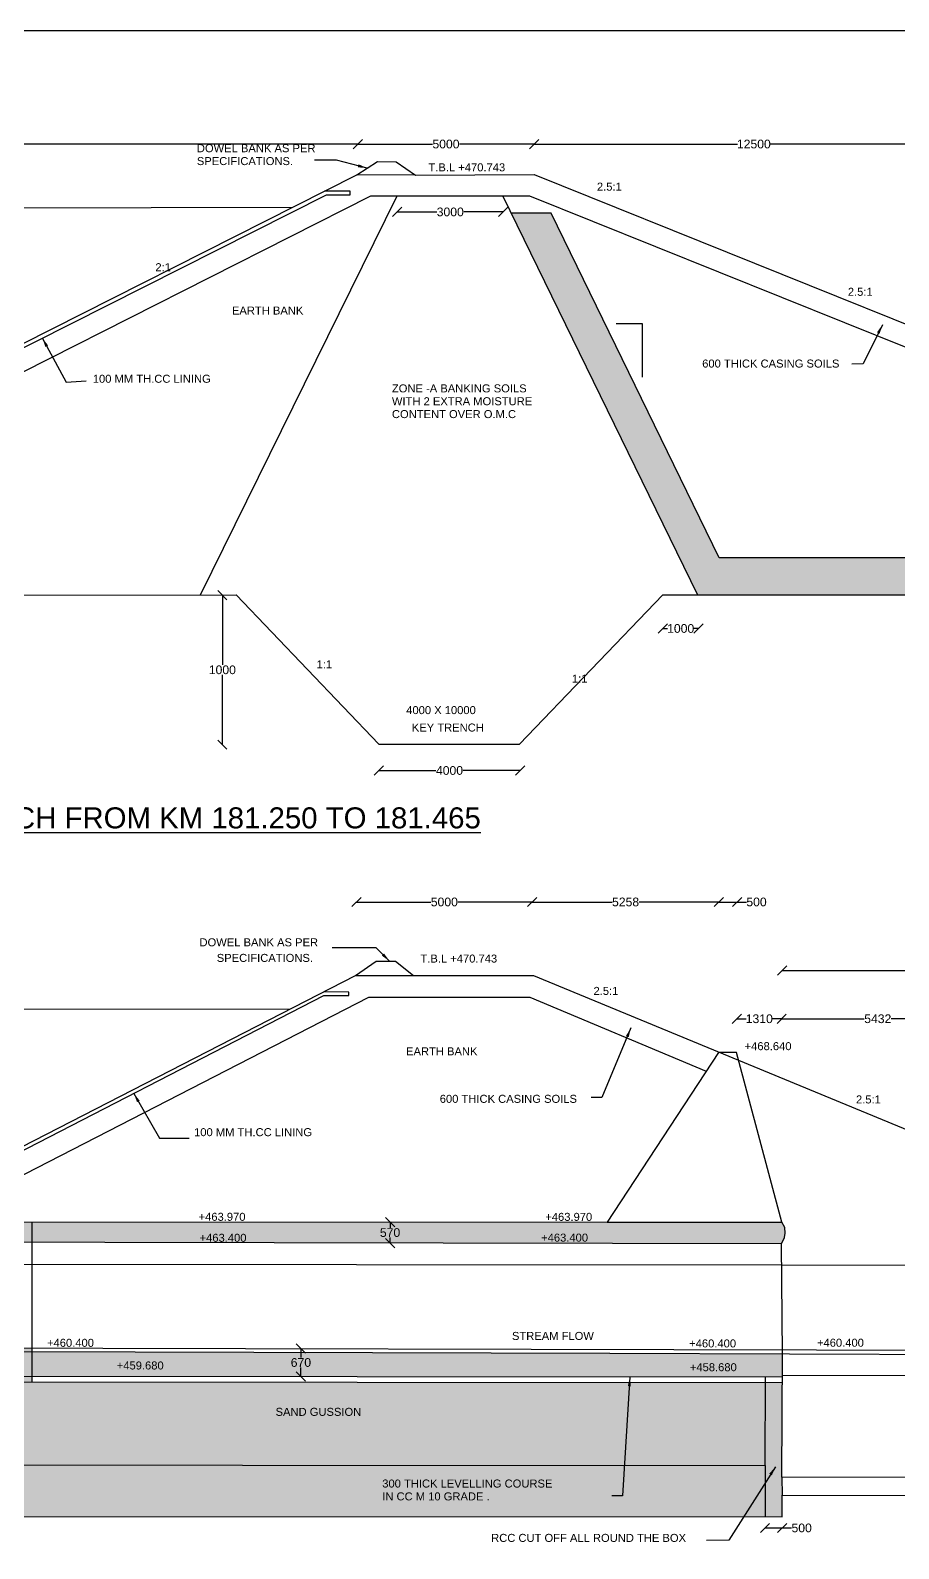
# Model space of a CAD drawing. Header units: metres. Extents: x 19593 to 20495, y 19582 to 20217.
# Drawn here: x 20073.8 to 20223.3, y 19955.8 to 20217 of the extents above; entities that cross this region are included whole.
import ezdxf

# ---------------------------------------------------------------- set-up
doc = ezdxf.new("R2010")
doc.units = ezdxf.units.M
doc.header["$MEASUREMENT"] = 0
doc.layers.add('DRAWING', color=2, linetype='Continuous')
doc.layers.add('TEXT', color=255, linetype='Continuous')
doc.styles.get("Standard").update_dxf_attribs({"font": 'arial.ttf'})
doc.dimstyles.get("Standard").update_dxf_attribs({"dimtxt": 1.5, "dimasz": 1.6, "dimexe": 0.18, "dimexo": 0.0625, "dimgap": 0.09, "dimtad": 0, "dimtih": 1, "dimtoh": 1, "dimdec": 4, "dimzin": 0, "dimdsep": 46, "dimtxsty": 'Standard', "dimblk": 'OBLIQUE', "dimcen": 0.09, "dimse1": 1, "dimse2": 1, "dimadec": 0, "dimazin": 0, "dimtfac": 1, "dimtdec": 4, "dimtofl": 0, "dimtmove": 0, "dimatfit": 3, "dimfxl": 1, "dimtolj": 1, "dimtzin": 0, "dimarcsym": 0})
pattern_1 = [(50, (0, 0), (0.537945137, -0.047064101), [0.05625, -0.61875]), (355, (0, 0), (-0.1040635, 0.5641441), [0.045, -0.495]), (100.4514445, (0.04483, -0.0039), (0.433881635, 0.517079993), [0.047805144, -0.525856584]), (46.1842, (0, 0.15), (0.800430998, -0.12413946), [0.084375, -0.928125]), (96.6356355, (0.0667, 0.13966), (0.70099646, 0.73058895), [0.071707756, -0.78878532]), (351.184164, (0, 0.15), (0.70099646, 0.73058895), [0.0675, -0.7425]), (21, (0.075, 0.1125), (0.447680289, -0.301964168), [0.05625, -0.61875]), (326, (0.075, 0.1125), (0.182486499, 0.543862534), [0.045, -0.495]), (71.4514447, (0.1123, 0.08734), (0.630166783, 0.241898365), [0.047805143, -0.525856584]), (37.5, (0, 0), (0.0091198915, 0.2496703904), [0, -0.489, 0, -0.5025, 0, -0.496875]), (7.5, (0, 0), (0.197302153, 0.295808784), [0, -0.2865, 0, -0.47775, 0, -0.189375]), (327.5, (-0.16725, 0), (0.4003668271, -0.0169161538), [0, -0.1875, 0, -0.585, 0, -0.77625]), (317.5, (-0.24225, 0), (0.437389627, 0.0750787367), [0, -0.24375, 0, -0.3885, 0, -0.55125])]

# ---------------------------------------------------------------- blocks, each defined once
blk = doc.blocks.new('_Oblique')
at = {"color": 0, "linetype": 'ByBlock', "lineweight": -2}
blk.add_line((-0.5, -0.5), (0.5, 0.5), dxfattribs=at)
blk = doc.blocks.new('*D24')
at = {"layer": 'Defpoints', "color": 0, "transparency": 16777216}
for p in [(19937.41, 20197.43), (20130.19, 20197.43), (20130.19, 20197.43)]:
    blk.add_point(p, dxfattribs=at)
at = {"layer": 'DRAWING', "color": 0, "lineweight": -2, "transparency": 16777216}
for p, q in [((19937.41, 20197.43), (20030.89, 20197.43)), ((20130.19, 20197.43), (20036.71, 20197.43))]:
    blk.add_line(p, q, dxfattribs=at)
at = {"layer": 'DRAWING', "color": 0, "lineweight": -2, "transparency": 16777216, "xscale": 1.6, "yscale": 1.6, "zscale": 1.6, "rotation": 180}
blk.add_blockref('_Oblique', (19937.41, 20197.43), dxfattribs=at)
at = {"layer": 'DRAWING', "color": 0, "lineweight": -2, "transparency": 16777216, "xscale": 1.6, "yscale": 1.6, "zscale": 1.6}
blk.add_blockref('_Oblique', (20130.19, 20197.43), dxfattribs=at)
at = {"layer": 'DRAWING', "color": 0, "transparency": 16777216, "insert": (20033.8, 20197.43), "char_height": 1.5, "attachment_point": 5}
blk.add_mtext('\\A1;31800', dxfattribs=at)
blk = doc.blocks.new('*D25')
at = {"layer": 'Defpoints', "color": 0, "transparency": 16777216}
for p in [(20130.19, 20197.43), (20160.52, 20197.43), (20160.52, 20197.43)]:
    blk.add_point(p, dxfattribs=at)
at = {"layer": 'DRAWING', "color": 0, "lineweight": -2, "transparency": 16777216}
for p, q in [((20130.19, 20197.43), (20143.03, 20197.43)), ((20160.52, 20197.43), (20147.68, 20197.43))]:
    blk.add_line(p, q, dxfattribs=at)
at = {"layer": 'DRAWING', "color": 0, "lineweight": -2, "transparency": 16777216, "xscale": 1.6, "yscale": 1.6, "zscale": 1.6, "rotation": 180}
blk.add_blockref('_Oblique', (20130.19, 20197.43), dxfattribs=at)
at = {"layer": 'DRAWING', "color": 0, "lineweight": -2, "transparency": 16777216, "xscale": 1.6, "yscale": 1.6, "zscale": 1.6}
blk.add_blockref('_Oblique', (20160.52, 20197.43), dxfattribs=at)
at = {"layer": 'DRAWING', "color": 0, "transparency": 16777216, "insert": (20145.36, 20197.43), "char_height": 1.5, "attachment_point": 5}
blk.add_mtext('\\A1;5000', dxfattribs=at)
blk = doc.blocks.new('*D26')
at = {"layer": 'Defpoints', "color": 0, "transparency": 16777216}
for p in [(20160.52, 20197.43), (20236.16, 20197.43), (20236.16, 20197.43)]:
    blk.add_point(p, dxfattribs=at)
at = {"layer": 'DRAWING', "color": 0, "lineweight": -2, "transparency": 16777216}
for p, q in [((20160.52, 20197.43), (20195.5, 20197.43)), ((20236.16, 20197.43), (20201.18, 20197.43))]:
    blk.add_line(p, q, dxfattribs=at)
at = {"layer": 'DRAWING', "color": 0, "lineweight": -2, "transparency": 16777216, "xscale": 1.6, "yscale": 1.6, "zscale": 1.6, "rotation": 180}
blk.add_blockref('_Oblique', (20160.52, 20197.43), dxfattribs=at)
at = {"layer": 'DRAWING', "color": 0, "lineweight": -2, "transparency": 16777216, "xscale": 1.6, "yscale": 1.6, "zscale": 1.6}
blk.add_blockref('_Oblique', (20236.16, 20197.43), dxfattribs=at)
at = {"layer": 'DRAWING', "color": 0, "transparency": 16777216, "insert": (20198.34, 20197.43), "char_height": 1.5, "attachment_point": 5}
blk.add_mtext('\\A1;12500', dxfattribs=at)
blk = doc.blocks.new('*D34')
at = {"layer": 'Defpoints', "color": 0, "transparency": 16777216}
for p in [(20136.97, 20185.7), (20155.22, 20185.75), (20155.22, 20185.7)]:
    blk.add_point(p, dxfattribs=at)
at = {"layer": 'DRAWING', "color": 0, "lineweight": -2, "transparency": 16777216}
for p, q in [((20136.97, 20185.75), (20143.77, 20185.75)), ((20155.22, 20185.75), (20148.42, 20185.75))]:
    blk.add_line(p, q, dxfattribs=at)
at = {"layer": 'DRAWING', "color": 0, "lineweight": -2, "transparency": 16777216, "xscale": 1.6, "yscale": 1.6, "zscale": 1.6, "rotation": 180}
blk.add_blockref('_Oblique', (20136.97, 20185.75), dxfattribs=at)
at = {"layer": 'DRAWING', "color": 0, "lineweight": -2, "transparency": 16777216, "xscale": 1.6, "yscale": 1.6, "zscale": 1.6}
blk.add_blockref('_Oblique', (20155.22, 20185.75), dxfattribs=at)
at = {"layer": 'DRAWING', "color": 0, "transparency": 16777216, "insert": (20146.1, 20185.75), "char_height": 1.5, "attachment_point": 5}
blk.add_mtext('\\A1;3000', dxfattribs=at)
blk = doc.blocks.new('*D42')
at = {"layer": 'Defpoints', "color": 0, "transparency": 16777216}
for p in [(20106.75, 20119.85), (20106.88, 20119.85), (20106.78, 20094.11)]:
    blk.add_point(p, dxfattribs=at)
at = {"layer": 'DRAWING', "color": 0, "lineweight": -2, "transparency": 16777216}
for p, q in [((20106.88, 20119.85), (20106.88, 20107.84)), ((20106.88, 20094.11), (20106.88, 20106.12))]:
    blk.add_line(p, q, dxfattribs=at)
at = {"layer": 'DRAWING', "color": 0, "lineweight": -2, "transparency": 16777216, "xscale": 1.6, "yscale": 1.6, "zscale": 1.6}
for p, rotation in [((20106.88, 20119.85), 90), ((20106.88, 20094.11), 270)]:
    blk.add_blockref('_Oblique', p, dxfattribs=dict(at, rotation=rotation))
at = {"layer": 'DRAWING', "color": 0, "transparency": 16777216, "insert": (20106.88, 20106.98), "char_height": 1.5, "attachment_point": 5}
blk.add_mtext('\\A1;1000', dxfattribs=at)
blk = doc.blocks.new('*D43')
at = {"layer": 'Defpoints', "color": 0, "transparency": 16777216}
for p in [(20133.82, 20089.7), (20158.12, 20089.7), (20158.12, 20089.66)]:
    blk.add_point(p, dxfattribs=at)
at = {"layer": 'DRAWING', "color": 0, "lineweight": -2, "transparency": 16777216}
for p, q in [((20133.82, 20089.66), (20143.61, 20089.66)), ((20158.12, 20089.66), (20148.33, 20089.66))]:
    blk.add_line(p, q, dxfattribs=at)
at = {"layer": 'DRAWING', "color": 0, "lineweight": -2, "transparency": 16777216, "xscale": 1.6, "yscale": 1.6, "zscale": 1.6, "rotation": 180}
blk.add_blockref('_Oblique', (20133.82, 20089.66), dxfattribs=at)
at = {"layer": 'DRAWING', "color": 0, "lineweight": -2, "transparency": 16777216, "xscale": 1.6, "yscale": 1.6, "zscale": 1.6}
blk.add_blockref('_Oblique', (20158.12, 20089.66), dxfattribs=at)
at = {"layer": 'DRAWING', "color": 0, "transparency": 16777216, "insert": (20145.97, 20089.66), "char_height": 1.5, "attachment_point": 5}
blk.add_mtext('\\A1;4000', dxfattribs=at)
blk = doc.blocks.new('*D44')
at = {"layer": 'Defpoints', "color": 0, "transparency": 16777216}
for p in [(20182.69, 20114.03), (20188.82, 20114.09), (20188.82, 20114.03)]:
    blk.add_point(p, dxfattribs=at)
at = {"layer": 'DRAWING', "color": 0, "lineweight": -2, "transparency": 16777216}
for p, q in [((20182.69, 20114.09), (20183.5, 20114.09)), ((20188.82, 20114.09), (20188.01, 20114.09))]:
    blk.add_line(p, q, dxfattribs=at)
at = {"layer": 'DRAWING', "color": 0, "lineweight": -2, "transparency": 16777216, "xscale": 1.6, "yscale": 1.6, "zscale": 1.6, "rotation": 180}
blk.add_blockref('_Oblique', (20182.69, 20114.09), dxfattribs=at)
at = {"layer": 'DRAWING', "color": 0, "lineweight": -2, "transparency": 16777216, "xscale": 1.6, "yscale": 1.6, "zscale": 1.6}
blk.add_blockref('_Oblique', (20188.82, 20114.09), dxfattribs=at)
at = {"layer": 'DRAWING', "color": 0, "transparency": 16777216, "insert": (20185.75, 20114.09), "char_height": 1.5, "attachment_point": 5}
blk.add_mtext('\\A1;1000', dxfattribs=at)
blk = doc.blocks.new('*D68')
at = {"layer": 'Defpoints', "color": 0, "transparency": 16777216}
for p in [(20120.4, 19990.22), (20120.4, 19990.22), (20120.38, 19985.4)]:
    blk.add_point(p, dxfattribs=at)
at = {"layer": 'DRAWING', "color": 0, "lineweight": -2, "transparency": 16777216}
for p, q in [((20120.4, 19990.22), (20120.4, 19988.67)), ((20120.4, 19985.4), (20120.4, 19986.95))]:
    blk.add_line(p, q, dxfattribs=at)
at = {"layer": 'DRAWING', "color": 0, "lineweight": -2, "transparency": 16777216, "xscale": 1.6, "yscale": 1.6, "zscale": 1.6}
for p, rotation in [((20120.4, 19990.22), 90), ((20120.4, 19985.4), 270)]:
    blk.add_blockref('_Oblique', p, dxfattribs=dict(at, rotation=rotation))
at = {"layer": 'DRAWING', "color": 0, "transparency": 16777216, "insert": (20120.4, 19987.81), "char_height": 1.5, "attachment_point": 5}
blk.add_mtext('\\A1;670', dxfattribs=at)
blk = doc.blocks.new('*D69')
at = {"layer": 'Defpoints', "color": 0, "transparency": 16777216}
for p in [(20135.74, 20011.96), (20135.74, 20011.96), (20135.74, 20008.36)]:
    blk.add_point(p, dxfattribs=at)
at = {"layer": 'DRAWING', "color": 0, "lineweight": -2, "transparency": 16777216}
for p, q in [((20135.74, 20011.96), (20135.74, 20011.01)), ((20135.74, 20008.36), (20135.74, 20009.3))]:
    blk.add_line(p, q, dxfattribs=at)
at = {"layer": 'DRAWING', "color": 0, "lineweight": -2, "transparency": 16777216, "xscale": 1.6, "yscale": 1.6, "zscale": 1.6}
for p, rotation in [((20135.74, 20011.96), 90), ((20135.74, 20008.36), 270)]:
    blk.add_blockref('_Oblique', p, dxfattribs=dict(at, rotation=rotation))
at = {"layer": 'DRAWING', "color": 0, "transparency": 16777216, "insert": (20135.74, 20010.16), "char_height": 1.5, "attachment_point": 5}
blk.add_mtext('\\A1;570', dxfattribs=at)
blk = doc.blocks.new('*D73')
at = {"layer": 'Defpoints', "color": 0, "transparency": 16777216}
for p in [(20200.26, 19959.35), (20203.22, 19959.35), (20203.22, 19959.35)]:
    blk.add_point(p, dxfattribs=at)
at = {"layer": 'DRAWING', "color": 0, "lineweight": -2, "transparency": 16777216}
for p, q in [((20200.26, 19959.35), (20203.22, 19959.35)), ((20203.22, 19959.35), (20204.82, 19959.35))]:
    blk.add_line(p, q, dxfattribs=at)
at = {"layer": 'DRAWING', "color": 0, "lineweight": -2, "transparency": 16777216, "xscale": 1.6, "yscale": 1.6, "zscale": 1.6, "rotation": 180}
blk.add_blockref('_Oblique', (20200.26, 19959.35), dxfattribs=at)
at = {"layer": 'DRAWING', "color": 0, "lineweight": -2, "transparency": 16777216, "xscale": 1.6, "yscale": 1.6, "zscale": 1.6}
blk.add_blockref('_Oblique', (20203.22, 19959.35), dxfattribs=at)
at = {"layer": 'DRAWING', "color": 0, "transparency": 16777216, "insert": (20206.57, 19959.35), "char_height": 1.5, "attachment_point": 5}
blk.add_mtext('\\A1;500', dxfattribs=at)
blk = doc.blocks.new('*D78')
at = {"layer": 'Defpoints', "color": 0, "transparency": 16777216}
for p in [(20129.97, 20067.12), (20160.2, 20067.12), (20160.2, 20067.04)]:
    blk.add_point(p, dxfattribs=at)
at = {"layer": 'DRAWING', "color": 0, "lineweight": -2, "transparency": 16777216}
for p, q in [((20129.97, 20067.04), (20142.76, 20067.04)), ((20160.2, 20067.04), (20147.41, 20067.04))]:
    blk.add_line(p, q, dxfattribs=at)
at = {"layer": 'DRAWING', "color": 0, "lineweight": -2, "transparency": 16777216, "xscale": 1.6, "yscale": 1.6, "zscale": 1.6, "rotation": 180}
blk.add_blockref('_Oblique', (20129.97, 20067.04), dxfattribs=at)
at = {"layer": 'DRAWING', "color": 0, "lineweight": -2, "transparency": 16777216, "xscale": 1.6, "yscale": 1.6, "zscale": 1.6}
blk.add_blockref('_Oblique', (20160.2, 20067.04), dxfattribs=at)
at = {"layer": 'DRAWING', "color": 0, "transparency": 16777216, "insert": (20145.08, 20067.04), "char_height": 1.5, "attachment_point": 5}
blk.add_mtext('\\A1;5000', dxfattribs=at)
blk = doc.blocks.new('*D79')
at = {"layer": 'Defpoints', "color": 0, "transparency": 16777216}
for p in [(20160.2, 20067.04), (20192.34, 20067.04), (20192.34, 20067.04)]:
    blk.add_point(p, dxfattribs=at)
at = {"layer": 'DRAWING', "color": 0, "lineweight": -2, "transparency": 16777216}
for p, q in [((20160.2, 20067.04), (20173.94, 20067.04)), ((20192.34, 20067.04), (20178.6, 20067.04))]:
    blk.add_line(p, q, dxfattribs=at)
at = {"layer": 'DRAWING', "color": 0, "lineweight": -2, "transparency": 16777216, "xscale": 1.6, "yscale": 1.6, "zscale": 1.6, "rotation": 180}
blk.add_blockref('_Oblique', (20160.2, 20067.04), dxfattribs=at)
at = {"layer": 'DRAWING', "color": 0, "lineweight": -2, "transparency": 16777216, "xscale": 1.6, "yscale": 1.6, "zscale": 1.6}
blk.add_blockref('_Oblique', (20192.34, 20067.04), dxfattribs=at)
at = {"layer": 'DRAWING', "color": 0, "transparency": 16777216, "insert": (20176.27, 20067.04), "char_height": 1.5, "attachment_point": 5}
blk.add_mtext('\\A1;5258', dxfattribs=at)
blk = doc.blocks.new('*D80')
at = {"layer": 'Defpoints', "color": 0, "transparency": 16777216}
for p in [(20192.34, 20067.04), (20195.45, 20067.04), (20195.45, 20067.04)]:
    blk.add_point(p, dxfattribs=at)
at = {"layer": 'DRAWING', "color": 0, "lineweight": -2, "transparency": 16777216}
for p, q in [((20192.34, 20067.04), (20195.45, 20067.04)), ((20195.45, 20067.04), (20197.05, 20067.04))]:
    blk.add_line(p, q, dxfattribs=at)
at = {"layer": 'DRAWING', "color": 0, "lineweight": -2, "transparency": 16777216, "xscale": 1.6, "yscale": 1.6, "zscale": 1.6, "rotation": 180}
blk.add_blockref('_Oblique', (20192.34, 20067.04), dxfattribs=at)
at = {"layer": 'DRAWING', "color": 0, "lineweight": -2, "transparency": 16777216, "xscale": 1.6, "yscale": 1.6, "zscale": 1.6}
blk.add_blockref('_Oblique', (20195.45, 20067.04), dxfattribs=at)
at = {"layer": 'DRAWING', "color": 0, "transparency": 16777216, "insert": (20198.8, 20067.04), "char_height": 1.5, "attachment_point": 5}
blk.add_mtext('\\A1;500', dxfattribs=at)
blk = doc.blocks.new('*D81')
at = {"layer": 'Defpoints', "color": 0, "transparency": 16777216}
for p in [(20203.24, 20055.46), (20297.01, 20055.46), (20297.01, 20055.27)]:
    blk.add_point(p, dxfattribs=at)
at = {"layer": 'DRAWING', "color": 0, "lineweight": -2, "transparency": 16777216}
for p, q in [((20203.24, 20055.27), (20247.29, 20055.27)), ((20297.01, 20055.27), (20252.96, 20055.27))]:
    blk.add_line(p, q, dxfattribs=at)
at = {"layer": 'DRAWING', "color": 0, "lineweight": -2, "transparency": 16777216, "xscale": 1.6, "yscale": 1.6, "zscale": 1.6, "rotation": 180}
blk.add_blockref('_Oblique', (20203.24, 20055.27), dxfattribs=at)
at = {"layer": 'DRAWING', "color": 0, "lineweight": -2, "transparency": 16777216, "xscale": 1.6, "yscale": 1.6, "zscale": 1.6}
blk.add_blockref('_Oblique', (20297.01, 20055.27), dxfattribs=at)
at = {"layer": 'DRAWING', "color": 0, "transparency": 16777216, "insert": (20250.12, 20055.27), "char_height": 1.5, "attachment_point": 5}
blk.add_mtext('\\A1;15430', dxfattribs=at)
blk = doc.blocks.new('*D83')
at = {"layer": 'Defpoints', "color": 0, "transparency": 16777216}
for p in [(20195.43, 20046.9), (20203.13, 20046.95), (20203.13, 20046.9)]:
    blk.add_point(p, dxfattribs=at)
at = {"layer": 'DRAWING', "color": 0, "lineweight": -2, "transparency": 16777216}
for p, q in [((20195.43, 20046.95), (20197.03, 20046.95)), ((20203.13, 20046.95), (20201.54, 20046.95))]:
    blk.add_line(p, q, dxfattribs=at)
at = {"layer": 'DRAWING', "color": 0, "lineweight": -2, "transparency": 16777216, "xscale": 1.6, "yscale": 1.6, "zscale": 1.6, "rotation": 180}
blk.add_blockref('_Oblique', (20195.43, 20046.95), dxfattribs=at)
at = {"layer": 'DRAWING', "color": 0, "lineweight": -2, "transparency": 16777216, "xscale": 1.6, "yscale": 1.6, "zscale": 1.6}
blk.add_blockref('_Oblique', (20203.13, 20046.95), dxfattribs=at)
at = {"layer": 'DRAWING', "color": 0, "transparency": 16777216, "insert": (20199.28, 20046.95), "char_height": 1.5, "attachment_point": 5}
blk.add_mtext('\\A1;1310', dxfattribs=at)
blk = doc.blocks.new('*D84')
at = {"layer": 'Defpoints', "color": 0, "transparency": 16777216}
for p in [(20203.13, 20046.95), (20236.22, 20046.95), (20236.22, 20046.95)]:
    blk.add_point(p, dxfattribs=at)
at = {"layer": 'DRAWING', "color": 0, "lineweight": -2, "transparency": 16777216}
for p, q in [((20203.13, 20046.95), (20217.35, 20046.95)), ((20236.22, 20046.95), (20222, 20046.95))]:
    blk.add_line(p, q, dxfattribs=at)
at = {"layer": 'DRAWING', "color": 0, "lineweight": -2, "transparency": 16777216, "xscale": 1.6, "yscale": 1.6, "zscale": 1.6, "rotation": 180}
blk.add_blockref('_Oblique', (20203.13, 20046.95), dxfattribs=at)
at = {"layer": 'DRAWING', "color": 0, "lineweight": -2, "transparency": 16777216, "xscale": 1.6, "yscale": 1.6, "zscale": 1.6}
blk.add_blockref('_Oblique', (20236.22, 20046.95), dxfattribs=at)
at = {"layer": 'DRAWING', "color": 0, "transparency": 16777216, "insert": (20219.67, 20046.95), "char_height": 1.5, "attachment_point": 5}
blk.add_mtext('\\A1;5432', dxfattribs=at)

msp = doc.modelspace()

# ---------------------------------------------------------------- hatches: boundary and pattern name
at = {"layer": 'DRAWING'}
h = msp.add_hatch(dxfattribs=at)
h.set_pattern_fill('AR-CONC', color=0, scale=0.5, style=0)
h.set_pattern_definition([(50, (0, 0), (3.5863009, -0.31376067), [0.375, -4.125]), (355, (0, 0), (-0.69375667, 3.76096067), [0.3, -3.3]), (100.4514, (0.299, -0.026), (2.8925469, 3.4471977), [0.31870095, -3.50571056]), (46.1842, (0, 1), (5.33620524, -0.8275951), [0.5625, -6.1875]), (96.6356, (0.4447, 0.931), (4.6733135, 4.8705894), [0.4780514, -5.258565]), (351.1842, (0, 1), (4.6733097, 4.870593), [0.45, -4.95]), (21, (0.5, 0.75), (2.98453526, -2.01309445), [0.375, -4.125]), (326, (0.5, 0.75), (1.21657666, 3.62575023), [0.3, -3.3]), (71.4514, (0.7487, 0.5822), (4.20111314, 1.6126525), [0.31870095, -3.50571056]), (37.5, (0, 0), (0.060799277, 1.66446927), [0, -3.26, 0, -3.35, 0, -3.3125]), (7.5, (0, 0), (1.31534769, 1.97205856), [0, -1.91, 0, -3.185, 0, -1.2625]), (327.5, (-1.115, 0), (2.66911218, -0.11277436), [0, -1.25, 0, -3.9, 0, -5.175]), (317.5, (-1.615, 0), (2.91593085, 0.50052491), [0, -1.625, 0, -2.59, 0, -3.675])])
h.paths.add_polyline_path([(20163.48472, 20185.53408), (20156.59182, 20185.53408), (20188.66054, 20119.9062), (20280.38473, 20119.9062), (20283.74982, 20126.24857), (20192.36823, 20126.24857)])
h = msp.add_hatch(dxfattribs=at)
h.set_pattern_fill('AR-CONC', scale=0.075)
h.set_pattern_definition(pattern_1)
h.paths.add_polyline_path([(20074.12389, 20011.97103), (19992.50255, 20011.98716), (19992.50021, 20008.64908), (19999.3093, 20008.66342), (20074.12146, 20008.49657)])
h.paths.add_polyline_path([(20054.26288, 20008.69906), (20058.50913, 20008.69906), (20058.50913, 20011.79013), (20054.26288, 20011.79013)], flags=24)
h.paths.add_polyline_path([(20018.65399, 20008.74022), (20027.43078, 20008.74022), (20027.43078, 20010.84992), (20018.65399, 20010.84992)], flags=24)
h = msp.add_hatch(dxfattribs=at)
h.set_pattern_fill('AR-CONC', scale=0.075)
h.set_pattern_definition(pattern_1)
h.paths.add_polyline_path([(20203.64578, 20011.02522), (20203.18573, 20011.98122), (20173.10207, 20011.95148), (20074.12389, 20011.97103), (20074.12146, 20008.49657), (20203.07571, 20008.20896), (20203.59058, 20009.31547), (20203.73779, 20010.08762)])
h.paths.add_polyline_path([(20133.62157, 20008.60273), (20137.86782, 20008.60273), (20137.86782, 20011.69379), (20133.62157, 20011.69379)], flags=24)
h.paths.add_polyline_path([(20161.38444, 20008.23784), (20170.16123, 20008.23784), (20170.16123, 20010.34753), (20161.38444, 20010.34753)], flags=25)
h.paths.add_polyline_path([(20102.61068, 20008.2104), (20111.38747, 20008.2104), (20111.38747, 20010.32009), (20102.61068, 20010.32009)], flags=25)
h = msp.add_hatch(dxfattribs=at)
h.set_pattern_fill('AR-CONC', scale=0.075)
h.set_pattern_definition(pattern_1)
h.paths.add_polyline_path([(20203.23799, 19984.34599), (20074.10461, 19984.43641), (20074.10874, 19990.32842), (20037.15388, 19990.41716), (19806.81343, 19990.20306), (19795.27846, 19978.17033), (19692.4285, 19978.09279), (19688.82105, 19981.77185), (19685.83038, 19981.77185), (19680.30204, 19968.09474), (19677.88204, 19968.09474), (19677.88204, 19964.91567), (19837.45205, 19965.10288), (19837.45205, 19961.37031), (20203.20002, 19961.29076), (20203.20002, 19964.98337), (20203.17903, 19968.09988)])
h.paths.add_polyline_path([(19932.7818, 19986.38787), (19937.02805, 19986.38787), (19937.02805, 19989.47894), (19932.7818, 19989.47894)], flags=24)
h.paths.add_polyline_path([(19975.15223, 19981.34611), (19979.39848, 19981.34611), (19979.39848, 19984.43717), (19975.15223, 19984.43717)], flags=24)
h.paths.add_polyline_path([(20056.73344, 19986.35452), (20060.97969, 19986.35452), (20060.97969, 19989.44558), (20056.73344, 19989.44558)], flags=24)
h.paths.add_polyline_path([(19964.955, 19985.73299), (19973.73132, 19985.73299), (19973.73132, 19987.84128), (19964.955, 19987.84128)], flags=24)
h.paths.add_polyline_path([(20013.07255, 19986.15096), (20021.84887, 19986.15096), (20021.84887, 19988.25924), (20013.07255, 19988.25924)], flags=24)
h.paths.add_polyline_path([(20115.68527, 19978.26286), (20131.67606, 19978.26286), (20131.67606, 19980.39931), (20115.68527, 19980.39931)], flags=24)
h.paths.add_polyline_path([(19883.0624, 19961.26042), (19891.83872, 19961.26042), (19891.83872, 19963.36871), (19883.0624, 19963.36871)], flags=9)
h.paths.add_polyline_path([(19740.91209, 19974.24561), (19749.68842, 19974.24561), (19749.68842, 19976.3539), (19740.91209, 19976.3539)], flags=24)
h.paths.add_polyline_path([(19754.36246, 19965.34169), (19763.13878, 19965.34169), (19763.13878, 19967.44998), (19754.36246, 19967.44998)], flags=24)
h.paths.add_polyline_path([(19753.95364, 19968.40497), (19762.72996, 19968.40497), (19762.72996, 19970.51325), (19753.95364, 19970.51325)], flags=24)
h.paths.add_polyline_path([(19825.93766, 19965.29285), (19834.71399, 19965.29285), (19834.71399, 19967.40113), (19825.93766, 19967.40113)], flags=24)
h.paths.add_polyline_path([(19826.04984, 19968.35601), (19834.82616, 19968.35601), (19834.82616, 19970.4643), (19826.04984, 19970.4643)], flags=24)
h.paths.add_polyline_path([(19912.61737, 19981.40223), (19926.68437, 19981.40223), (19926.68437, 19983.53868), (19912.61737, 19983.53868)], flags=24)
h.paths.add_polyline_path([(19925.11079, 19971.06029), (19933.88711, 19971.06029), (19933.88711, 19973.16858), (19925.11079, 19973.16858)], flags=24)
h.paths.add_polyline_path([(19940.54315, 19963.87243), (19967.85607, 19963.87243), (19967.85607, 19966.00888), (19940.54315, 19966.00888)], flags=24)
h.paths.add_polyline_path([(19940.54315, 19966.08352), (19969.35455, 19966.08352), (19969.35455, 19968.21998), (19940.54315, 19968.21998)], flags=24)
h.paths.add_polyline_path([(20061.63443, 19961.22166), (20070.41076, 19961.22166), (20070.41076, 19963.32995), (20061.63443, 19963.32995)], flags=9)
h.paths.add_polyline_path([(20134.04107, 19963.71692), (20153.23677, 19963.71692), (20153.23677, 19965.85197), (20134.04107, 19965.85197)], flags=24)
h.paths.add_polyline_path([(20134.0406, 19965.92661), (20164.56783, 19965.92661), (20164.56783, 19968.06447), (20134.0406, 19968.06447)], flags=24)
h.paths.add_polyline_path([(19847.93564, 19986.25882), (19856.71196, 19986.25882), (19856.71196, 19988.36711), (19847.93564, 19988.36711)], flags=24)
h.paths.add_polyline_path([(19802.71081, 19979.71672), (19808.97841, 19979.71672), (19808.97841, 19981.85318), (19802.71081, 19981.85318)], flags=24)
h.paths.add_polyline_path([(19797.27685, 19981.02043), (19800.64091, 19981.02043), (19800.64091, 19983.09351), (19797.27685, 19983.09351)], flags=25)
h = msp.add_hatch(dxfattribs=at)
h.set_pattern_fill('AR-CONC', scale=0.075)
h.set_pattern_definition(pattern_1)
h.paths.add_polyline_path([(20203.25578, 19989.24828), (20173.58369, 19989.35596), (20074.10828, 19989.67371), (20074.10532, 19985.443), (20203.24155, 19985.32874)])
h.paths.add_polyline_path([(20118.28358, 19986.25338), (20122.52983, 19986.25338), (20122.52983, 19989.34444), (20118.28358, 19989.34444)], flags=24)
h.paths.add_polyline_path([(20186.97935, 19985.94461), (20195.75568, 19985.94461), (20195.75568, 19988.0529), (20186.97935, 19988.0529)], flags=24)
h.paths.add_polyline_path([(20088.36012, 19986.24524), (20097.13644, 19986.24524), (20097.13644, 19988.35353), (20088.36012, 19988.35353)], flags=24)

# ---------------------------------------------------------------- linework, layer by layer
msp.add_lwpolyline([(19593.16253, 20216.99396), (20495.05055, 20216.99396), (20495.05055, 19581.83765), (19593.16253, 19581.83765)], close=True, dxfattribs=at)
at = {"layer": 'DRAWING', "color": 0}
for points in [[(19685.5977, 20120.11785), (19747.32478, 20145.36176), (19786.91032, 20161.27008), (19805.00508, 20161.27008), (19881.31085, 20191.64494), (19937.45718, 20191.75615), (20005.09657, 20157.58848), (20061.87858, 20157.75198), (20130.02412, 20192.14028), (20133.60306, 20194.45815), (20136.79254, 20194.39391), (20140.13634, 20192.10687), (20130.02412, 20192.14028)], [(20140.13634, 20192.10687), (20160.51546, 20192.19814), (20236.35902, 20161.68269), (20254.43904, 20161.7427), (20294.04532, 20145.65306), (20297.03257, 20145.65306), (20308.18615, 20106.69993), (20310.62017, 20106.69993), (20310.62017, 20102.85188), (20270.82216, 20102.85188), (20270.82216, 20106.7037), (20273.37983, 20106.7037), (20294.04532, 20145.65306)], [(20292.24377, 20142.25758), (20253.79091, 20157.96609), (20235.65605, 20157.96609), (20159.81078, 20188.48385), (20132.39072, 20188.48385), (20063.1843, 20153.51133), (20003.98306, 20153.22826), (19935.09626, 20188.09286), (19882.09281, 20187.96837), (19805.70663, 20157.52307), (19787.74171, 20157.52307), (19749.04875, 20142.11896)], [(19942.87774, 20189.01799), (19938.56947, 20189.01799), (19938.56947, 20188.3136), (19942.73467, 20188.3136), (20004.93563, 20156.90116), (20062.11327, 20157.11731), (20124.78824, 20188.72708), (20128.89099, 20188.72708), (20128.89099, 20189.33102), (20124.43669, 20189.32069)], [(20136.87953, 20188.48385), (20103.08688, 20119.84985)], [(20155.15043, 20188.48385), (20188.66054, 20119.9062)], [(19948.53781, 20186.15884), (20118.97811, 20186.56613)], [(20283.74982, 20126.24857), (20192.36823, 20126.24857), (20163.48472, 20185.53408), (20156.64123, 20185.53408)], [(20174.66636, 20166.55378), (20179.14747, 20166.55378), (20179.14747, 20157.31655)], [(19865.20952, 20119.61812), (19871.33103, 20119.61812), (19895.79214, 20093.83945), (19920.29546, 20093.83945), (19944.94526, 20119.6372), (20109.25438, 20119.85814), (20133.79346, 20094.21439), (20158.03793, 20094.21439), (20182.67916, 20119.9062), (20280.26123, 20119.9062)], [(20129.78498, 20054.42219), (20133.33978, 20056.85432), (20136.67997, 20056.85432)], [(20136.67997, 20056.85432), (20139.80036, 20054.42219)], [(19605.23402, 20001.62876), (19734.56368, 20001.62876), (19786.56138, 20023.01387), (19804.37602, 20023.01387), (19880.64538, 20054.02325), (19936.94079, 20054.17223), (20004.75537, 20019.5028), (20061.73048, 20019.5028), (20129.78498, 20054.42219), (20160.43122, 20054.42219), (20236.22699, 20023.09091), (20254.56919, 20023.09091), (20283.92641, 20010.82116), (20366.21324, 20010.6219)], [(19850.68182, 20037.88603), (19881.43485, 20050.35585), (19934.65574, 20050.35585), (20003.85451, 20015.08363), (20062.73725, 20015.08363), (20132.06325, 20050.68726), (20159.76432, 20050.68726), (20190.12147, 20037.94799)], [(19942.29359, 20051.43567), (19938.01736, 20051.43567), (19938.01736, 20050.69088), (19942.24243, 20050.69088), (20004.59946, 20018.81825), (20061.94329, 20018.81825), (20124.33837, 20050.98116), (20128.63254, 20050.98116), (20128.63254, 20051.54133), (20124.26007, 20051.58731)], [(19947.87835, 20048.58053), (20118.60023, 20048.68319)], [(19814.86367, 19985.82887), (19837.36767, 19985.82887), (19837.36767, 20008.61712), (19836.90917, 20009.44871), (19836.74044, 20010.17917), (19836.79668, 20010.94333), (19836.96541, 20011.51646), (19837.28037, 20011.96597), (19837.55033, 20012.26939), (19845.50826, 20041.21818), (19848.5029, 20041.20804), (19867.65278, 20012.01184), (20173.10207, 20011.95148)], [(20203.17903, 19968.09988), (20203.25578, 19989.24828), (20203.07571, 20008.20896), (20203.59058, 20009.31547), (20203.73779, 20010.08762), (20203.64578, 20011.02522), (20203.18573, 20011.98122), (20195.37641, 20041.17439), (20192.23373, 20041.17439), (20173.10207, 20011.95148), (20203.18573, 20011.98122)], [(19605.12892, 19981.77185), (19623.31566, 19981.77185), (19688.82105, 19981.77185), (19692.4285, 19978.09279), (19795.27846, 19978.17033), (19806.81343, 19990.20306), (20037.15388, 19990.41716), (20233.70169, 19989.94516), (20296.81097, 19989.85749), (20296.86166, 20010.78984), (20297.33409, 20010.78869)], [(20297.2425, 20010.78892), (20297.2425, 19988.9072), (20173.58369, 19989.35596), (20071.47534, 19989.68212), (19883.85457, 19989.36119), (19807.18565, 19989.38079), (19795.70757, 19977.4695), (19692.02754, 19977.38598), (19688.42316, 19980.9683), (19685.83038, 19980.9683), (19685.83038, 19981.77185)], [(20074.12389, 20011.97103), (20074.10461, 19984.43641)], [(20203.07571, 20008.20896), (19999.3093, 20008.66342), (19890.52215, 20008.43424), (19837.36767, 20008.61712)], [(19792.09527, 19996.14517), (19793.27317, 19997.50201), (19793.76734, 19997.98236), (19794.00774, 19998.6095), (19794.52862, 19998.71624), (19795.54368, 19998.67621), (19796.09477, 19999.64019), (19797.1766, 19999.9204), (19797.71084, 20000.73434), (19798.84609, 20001.05458), (19799.60738, 20002.14872), (19800.756, 20002.09535), (19801.27298, 20003.15393), (19802.21325, 20003.34607), (19802.96118, 20004.34948), (19804.17924, 20004.77646), (19837.36767, 20004.8872), (20203.10959, 20004.6409), (20366.27355, 20004.37679)], [(19837.36839, 19985.65248), (20203.24155, 19985.32874)], [(20203.23799, 19984.34599), (19837.37266, 19984.60217)], [(20200.31787, 19970.0931), (20200.33135, 19985.33131)], [(20203.24279, 19985.66835), (20297.23525, 19985.46991)], [(19685.83038, 19981.77185), (19680.30204, 19968.09474), (19677.88204, 19968.09474), (19677.88204, 19964.91567), (19837.45205, 19965.10288), (19837.45205, 19961.37031), (20203.20002, 19961.29076), (20203.20002, 19964.98337), (20305.34042, 19964.79826), (20305.34042, 19967.88419), (20203.17903, 19968.09988), (20203.20002, 19964.98337)], [(19840.43321, 19970.35569), (20200.31787, 19970.0931), (20200.31596, 19961.29138)]]:
    msp.add_lwpolyline(points, dxfattribs=at)

# ---------------------------------------------------------------- texts
at = {"layer": 'TEXT'}
for s, height, p in [('DOWEL BANK AS PER ', 1.3764201, (20102.49626, 20196.02963)), ('SPECIFICATIONS.', 1.3764201, (20102.49626, 20193.81853)), ('T.B.L +470.743', 1.3764201, (20142.34935, 20192.74247)), ('2.5:1', 1.37642, (20171.33682, 20189.41694)), ('2:1', 1.37642, (20095.3569, 20175.56168)), ('2.5:1', 1.37642, (20214.51186, 20171.32902)), ('EARTH BANK ', 1.3764201, (20108.53051, 20168.10897)), ('600 THICK CASING SOILS', 1.3764201, (20189.45085, 20158.98468)), ('100 MM TH.CC LINING ', 1.3764201, (20084.58775, 20156.37023)), ('WITH 2 EXTRA MOISTURE', 1.3764201, (20136.06011, 20152.50285)), ('ZONE -A BANKING SOILS ', 1.3764201, (20136.06011, 20154.71395)), ('CONTENT OVER O.M.C', 1.3764201, (20136.06011, 20150.29175)), ('1:1', 1.37642, (20123.10182, 20107.2387)), ('1:1', 1.37642, (20167.03632, 20104.78129)), ('4000 X 10000', 1.3764201, (20138.52266, 20099.36567)), ('KEY TRENCH', 1.37642, (20139.48576, 20096.36593)), ('%%UTYPICAL CROSS SECTION OF BED FILLING AND EMBANKMENT REACH FROM KM 181.250 TO 181.465', 3.618862, (19905.01365, 20079.70528)), ('DOWEL BANK AS PER ', 1.3764201, (20102.94508, 20059.42189)), ('SPECIFICATIONS.', 1.3764201, (20105.91992, 20056.73723)), ('T.B.L +470.743', 1.3764201, (20140.96907, 20056.62231)), ('2.5:1', 1.37642, (20170.75285, 20051.06247)), ('EARTH BANK ', 1.3764201, (20138.49568, 20040.66352)), ('+468.640', 1.37642, (20196.75058, 20041.55181)), ('600 THICK CASING SOILS', 1.3764201, (20144.29402, 20032.49134)), ('2.5:1', 1.37642, (20215.91938, 20032.38838)), ('100 MM TH.CC LINING  ', 1.3764201, (20102.01625, 20026.75549)), ('+463.970', 1.37642, (20102.79158, 20012.1959)), ('+463.970', 1.37642, (20162.45473, 20012.18642)), ('+463.400', 1.37642, (20102.9623, 20008.58642)), ('+463.400', 1.37642, (20161.73605, 20008.61386)), ('STREAM FLOW', 1.3764201, (20156.71469, 19991.70352)), ('+460.400', 1.37642, (20076.71028, 19990.51854)), ('+460.400', 1.37642, (20187.21094, 19990.41189)), ('+460.400', 1.37642, (20209.20638, 19990.53382)), ('+459.680', 1.37642, (20088.7115, 19986.62009)), ('+458.680', 1.37642, (20187.33074, 19986.31947)), ('SAND GUSSION ', 1.3764201, (20116.04134, 19978.64241)), ('300 THICK LEVELLING COURSE ', 1.3764201, (20134.39691, 19966.30733)), ('IN CC M 10 GRADE .', 1.3764201, (20134.39691, 19964.09623)), ('RCC CUT OFF ALL ROUND THE BOX ', 1.3764201, (20153.1335, 19956.95706))]:
    msp.add_text(s, height=height, dxfattribs=at).set_placement(p)

# ---------------------------------------------------------------- dimensions: what is measured, and where the dimension line sits
at = {"layer": 'DRAWING', "color": 2}
for base, p1, p2, text, picture, middle in [((20130.19233, 20197.43445), (19937.40917, 20197.43445), (20130.19233, 20197.43445), '31800', '*D24', (20033.80075, 20197.43445)), ((20160.52206, 20197.43445), (20130.19233, 20197.43445), (20160.52206, 20197.43445), '5000', '*D25', (20145.3572, 20197.43445)), ((20236.15857, 20197.43445), (20160.52206, 20197.43445), (20236.15857, 20197.43445), '12500', '*D26', (20198.34032, 20197.43445)), ((20155.22232, 20185.74917), (20136.96903, 20185.69692), (20155.22232, 20185.69692), '3000', '*D34', (20146.09567, 20185.74917)), ((20188.81594, 20114.08926), (20182.69208, 20114.02808), (20188.81594, 20114.02808), '1000', '*D44', (20185.75401, 20114.08926)), ((20158.12393, 20089.65965), (20133.81966, 20089.69833), (20158.12393, 20089.69833), '4000', '*D43', (20145.97179, 20089.65965)), ((20160.20061, 20067.0363), (20129.96852, 20067.12141), (20160.20061, 20067.12141), '5000', '*D78', (20145.08457, 20067.0363)), ((20192.33859, 20067.0363), (20160.20061, 20067.0363), (20192.33859, 20067.0363), '5258', '*D79', (20176.2696, 20067.0363)), ((20195.45233, 20067.0363), (20192.33859, 20067.0363), (20195.45233, 20067.0363), '500', '*D80', (20198.79683, 20067.0363)), ((20297.00509, 20055.27349), (20203.24396, 20055.46029), (20297.00509, 20055.46029), '15430', '*D81', (20250.12453, 20055.27349)), ((20203.13054, 20046.95282), (20195.43321, 20046.90015), (20203.13054, 20046.90015), '1310', '*D83', (20199.28188, 20046.95282)), ((20236.21713, 20046.95282), (20203.13054, 20046.95282), (20236.21713, 20046.95282), '5432', '*D84', (20219.67383, 20046.95282)), ((20203.22253, 19959.35059), (20200.25623, 19959.35059), (20203.22253, 19959.35059), '500', '*D73', (20206.56703, 19959.35059))]:
    dim = msp.add_linear_dim(base=base, p1=p1, p2=p2, text=text, dimstyle='Standard', dxfattribs=at)
    dim.commit()
    dim.dimension.update_dxf_attribs({"geometry": picture, "text_midpoint": middle})
for base, p1, p2, text, picture, middle in [((20106.88434, 20119.85477), (20106.78187, 20094.10571), (20106.74725, 20119.85477), '1000', '*D42', (20106.88434, 20106.98024)), ((20135.73805, 20011.95886), (20135.73734, 20008.35915), (20135.73805, 20011.95886), '570', '*D69', (20135.73805, 20010.159)), ((20120.39596, 19990.21726), (20120.3844, 19985.40205), (20120.39596, 19990.21726), '670', '*D68', (20120.39596, 19987.80966))]:
    dim = msp.add_linear_dim(base=base, p1=p1, p2=p2, angle=90, text=text, dimstyle='Standard', dxfattribs=at)
    dim.commit()
    dim.dimension.update_dxf_attribs({"geometry": picture, "text_midpoint": middle})

# ---------------------------------------------------------------- leaders
for points in [[(20131.81359, 20193.29922), (20126.51501, 20194.64758), (20122.75736, 20194.64758)], [(20220.46856, 20166.36), (20217.13134, 20159.61552), (20215.2039, 20159.56572)], [(20075.90128, 20164.07122), (20080.00737, 20156.45744), (20083.47374, 20156.70708)], [(20135.66046, 20056.85432), (20133.35085, 20059.16659), (20125.79337, 20059.16659)], [(20177.18163, 20045.36764), (20172.16792, 20033.40451), (20170.34743, 20033.40451)], [(20091.63755, 20034.12481), (20096.05326, 20026.38811), (20101.15553, 20026.38811)], [(20177.01612, 19985.35194), (20175.74311, 19964.88485), (20173.89631, 19964.86149)], [(20202.0717, 19969.89321), (20194.01112, 19957.2361), (20190.18062, 19957.2071)]]:
    msp.add_leader(points, dimstyle='Standard', override={"dimgap": 0.09, "dimtad": 0}, dxfattribs=at)

doc.saveas('drawing.dxf')
